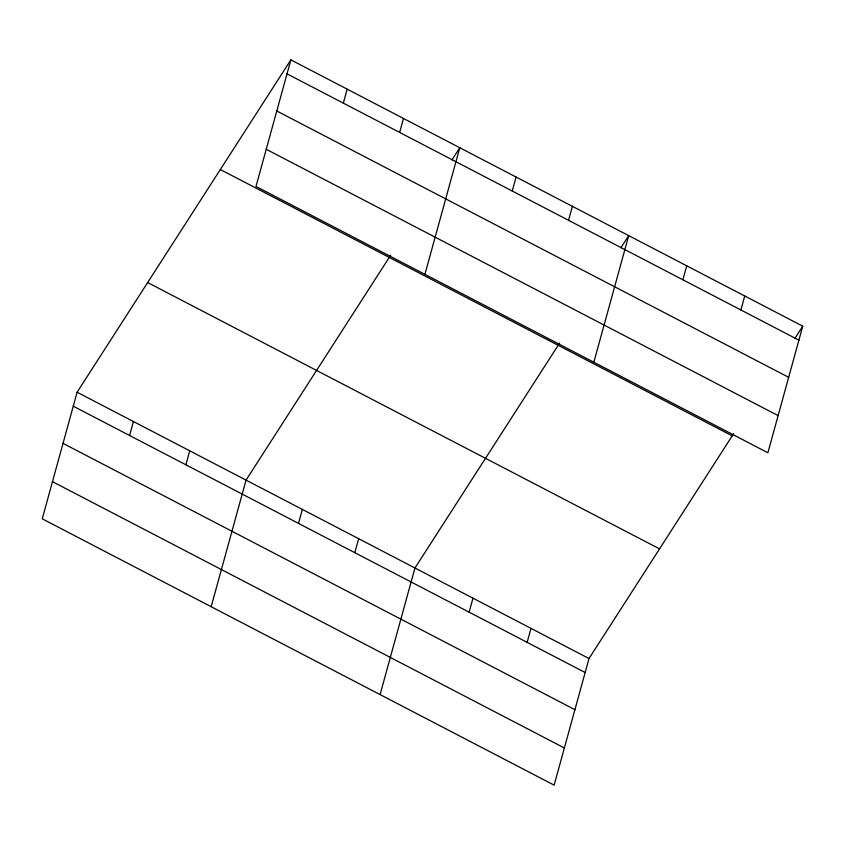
<?xml version="1.0" encoding="UTF-8"?>
<svg xmlns="http://www.w3.org/2000/svg" width="845" height="845" viewBox="0 0 845 845"><rect width="100%" height="100%" fill="white"/><g stroke="black" fill="none" stroke-linecap="round" stroke-linejoin="round"><path stroke-width="1.27" d="M290.87 59.858L255.993 186.449L767.883 452.772L802.75 326.181L290.87 59.858L77.117 392.228L42.25 518.819L554.13 785.142L589.007 658.551L733.64 433.643M129.581 435.502L133.425 421.528M185.889 464.792L189.734 450.818M343.323 103.122L347.168 89.147M211.176 606.71L246.043 480.118L390.675 255.211M399.632 132.422L403.477 118.448M298.496 523.393L302.352 509.408M424.919 274.329L459.786 147.738L451.948 159.927M354.805 552.683L358.66 538.709M512.25 191.012L516.094 177.038M380.092 694.601L414.958 568.009L559.601 343.102M568.548 220.313L572.403 206.328M469.123 612.16L472.978 598.186M593.845 362.22L628.712 235.628L620.874 247.817M527.143 642.348L530.987 628.374M682.876 279.79L686.721 265.816M740.885 309.967L744.741 295.993M794.913 338.37L802.75 326.181M287.015 73.832L798.905 340.155M276.78 110.991L788.66 377.314M266.228 149.28L778.118 415.603M220.334 169.539L732.214 435.862M147.653 282.547L659.544 548.87M77.117 392.228L589.007 658.551M73.272 406.202L585.152 672.535M63.037 443.371L574.917 709.694M52.485 481.661L564.375 747.983"/></g></svg>
